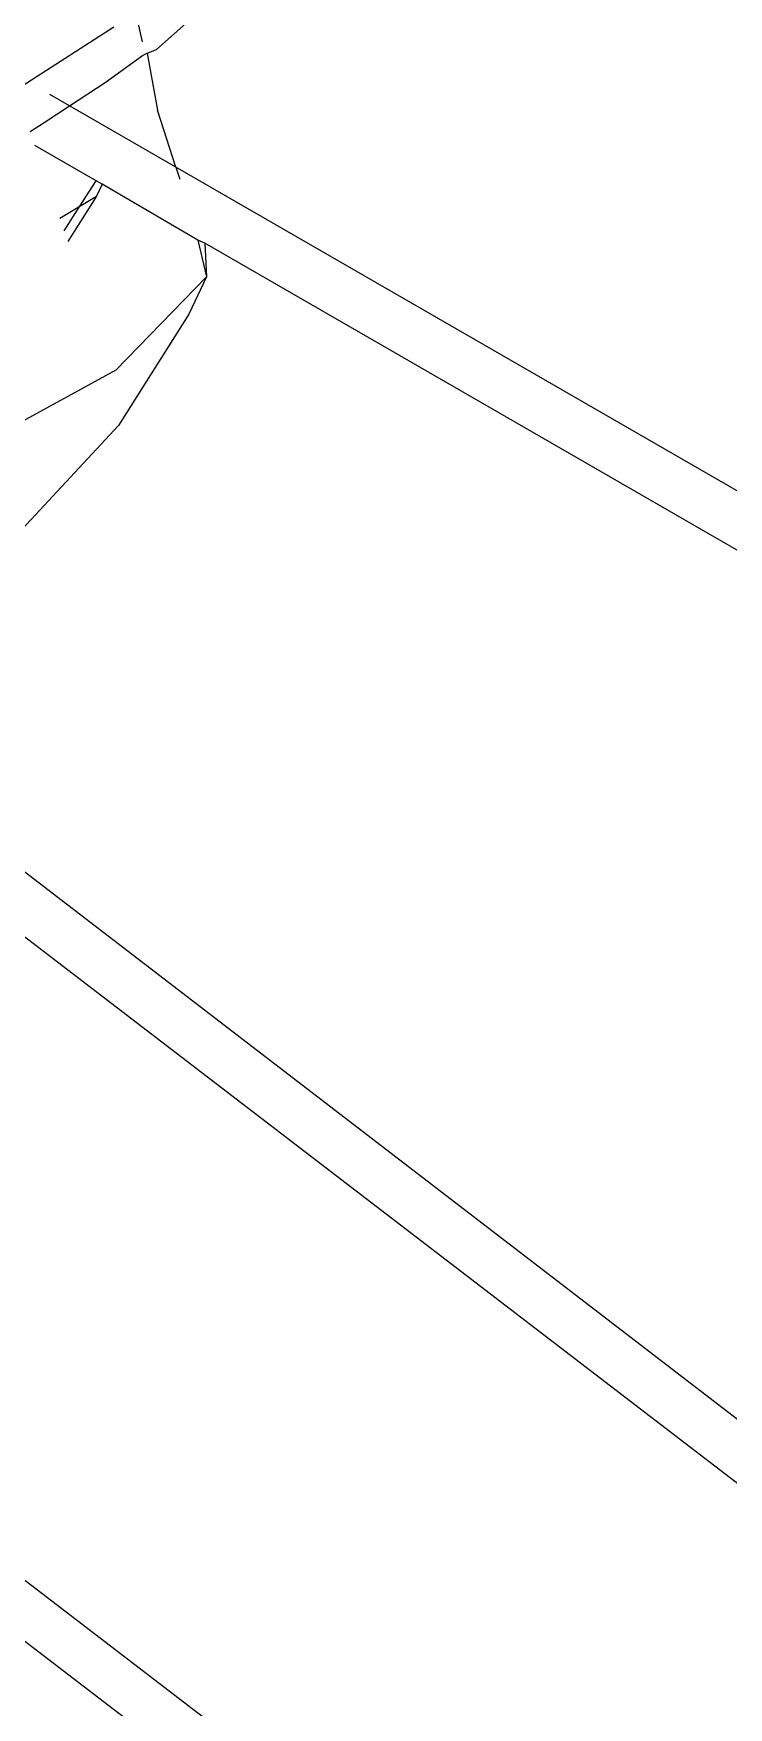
# Model space of a CAD drawing. Header units: inches. Extents: x 3324238 to 135265466, y -1036581 to 20094598.
# Drawn here: x 3354737.022 to 3354737.254, y -519088.634 to -519088.075 of the extents above; entities that cross this region are included whole.
import ezdxf

# ---------------------------------------------------------------- set-up
doc = ezdxf.new("R2010")
doc.units = ezdxf.units.IN
doc.header["$MEASUREMENT"] = 0

msp = doc.modelspace()

# ---------------------------------------------------------------- linework, layer by layer
for p, q in [((3354737.05614, -519088.06669, 0.00267), (3354737.0587, -519088.07809, 0.00267)), ((3354737.07527, -519088.07016, 0.00267), (3354737.06348, -519088.08058, 0.00267)), ((3354737.04929, -519088.07319, 0.00267), (3354736.98688, -519088.11308, 0.00267)), ((3354737.05877, -519088.08258, 0.00267), (3354737.06035, -519088.0819, 0.00267)), ((3354737.06035, -519088.0819, 0.00267), (3354737.06348, -519088.08058, 0.00267)), ((3354737.06035, -519088.0819, 0.00267), (3354737.06068, -519088.08369, 0.00267)), ((3354737.04639, -519088.09169, 0.00267), (3354737.05877, -519088.08258, 0.00267)), ((3354737.06068, -519088.08369, 0.00267), (3354737.06381, -519088.10083, 0.00267)), ((3354737.03446, -519088.09944, 0.00267), (3354737.04639, -519088.09169, 0.00267)), ((3354737.03446, -519088.09944, 0.00267), (3354737.02792, -519088.09567, 0.00267)), ((3354737.02598, -519088.10495, 0.00267), (3354737.03446, -519088.09944, 0.00267)), ((3354737.06996, -519088.11993, 0.00267), (3354737.03446, -519088.09944, 0.00267)), ((3354737.06996, -519088.11993, 0.00267), (3354737.06381, -519088.10083, 0.00267)), ((3354737.02133, -519088.10798, 0.00267), (3354737.02598, -519088.10495, 0.00267)), ((3354737.04339, -519088.12443, 0.00267), (3354737.02291, -519088.11262, 0.00267)), ((3354738.6549, -519089.03451, 0.00267), (3354737.06996, -519088.11993, 0.00267)), ((3354737.06996, -519088.11993, 0.00267), (3354737.07123, -519088.12386, 0.00267)), ((3354737.03795, -519088.13291, 0.00267), (3354737.04339, -519088.12443, 0.00267)), ((3354737.0454, -519088.1256, 0.00267), (3354737.04339, -519088.12443, 0.00267)), ((3354737.0454, -519088.1256, 0.00267), (3354737.0435, -519088.12955, 0.00267)), ((3354737.07726, -519088.14426, 0.00267), (3354737.0454, -519088.1256, 0.00267)), ((3354737.0435, -519088.12955, 0.00267), (3354737.03389, -519088.14473, 0.00267)), ((3354737.03795, -519088.13291, 0.00267), (3354737.0435, -519088.12955, 0.00267)), ((3354737.03124, -519088.13696, 0.00267), (3354737.03795, -519088.13291, 0.00267)), ((3354737.03267, -519088.14114, 0.00267), (3354737.03795, -519088.13291, 0.00267)), ((3354737.07726, -519088.14426, 0.00267), (3354737.08014, -519088.15648, 0.00267)), ((3354737.07955, -519088.1453, 0.00267), (3354737.07726, -519088.14426, 0.00267)), ((3354737.07955, -519088.1453, 0.00267), (3354737.08014, -519088.15648, 0.00267)), ((3354738.62722, -519089.03838, 0.00267), (3354737.07955, -519088.1453, 0.00267)), ((3354737.08014, -519088.15648, 0.00267), (3354737.04992, -519088.18766, 0.00267)), ((3354737.08014, -519088.15648, 0.00267), (3354737.07426, -519088.16898, 0.00267)), ((3354737.07426, -519088.16898, 0.00267), (3354737.05081, -519088.2061, 0.00267)), ((3354737.04992, -519088.18766, 0.00267), (3354737.01866, -519088.20479, 0.00267)), ((3354737.05081, -519088.2061, 0.00267), (3354737.01284, -519088.24704, 0.00267)), ((3354738.35737, -519089.38325, 0.00267), (3354736.98223, -519088.32655, 0.00267)), ((3354738.37471, -519089.41682, 0.00267), (3354736.96746, -519088.33688, 0.00267)), ((3354738.28748, -519089.56317, 0.00267), (3354736.84264, -519088.45599, 0.00267)), ((3354736.85733, -519088.48762, 0.00267), (3354738.2598, -519089.56113, 0.00267))]:
    msp.add_line(p, q)

doc.saveas('drawing.dxf')
